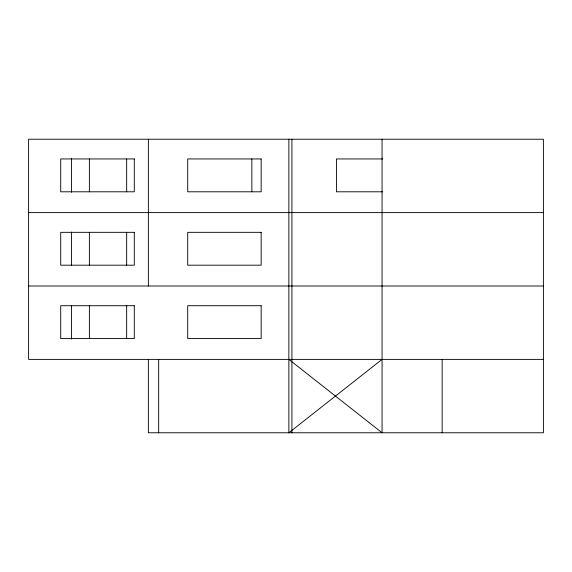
<?xml version="1.0" encoding="UTF-8"?>
<svg xmlns="http://www.w3.org/2000/svg" width="572" height="572" viewBox="0 0 572 572"><rect width="100%" height="100%" fill="white"/><g stroke="black" fill="none" stroke-linecap="round" stroke-linejoin="round"><path stroke-width="0.86" d="M382.06 359.388L288.86 432.775L288.86 139.225M382.732 158.945L336.436 158.945L336.436 191.799L382.732 191.799M28.6 212.612L543.4 212.612M28.6 286L543.4 286M543.4 359.388L28.6 359.388L28.6 139.225L543.4 139.225L543.4 432.775L148.362 432.775L148.362 359.388M288.86 359.388L382.06 432.775L382.06 139.225M442.156 359.388L442.156 432.775M291.92 139.225L291.92 432.775M251.859 158.945L251.859 191.799M158.659 359.388L158.659 432.775M148.362 139.225L148.362 286M126.662 158.945L126.662 191.799M126.662 232.332L126.662 265.186M126.662 305.713L126.662 338.574M89.382 158.945L89.382 191.799M89.382 232.332L89.382 265.186M89.382 305.713L89.382 338.574M71.443 158.68L71.443 192.278M71.443 232.068L71.443 265.665M71.443 305.455L71.443 339.053M134.291 158.945L60.711 158.945L60.711 191.799L134.291 191.799L134.291 158.945M261.161 158.945L187.709 158.945L187.709 191.799L261.161 191.799L261.161 158.945M134.291 232.332L60.711 232.332L60.711 265.186L134.291 265.186L134.291 232.332M261.161 232.332L187.709 232.332L187.709 265.186L261.161 265.186L261.161 232.332M134.291 305.713L60.711 305.713L60.711 338.574L134.291 338.574L134.291 305.713M261.161 305.713L187.709 305.713L187.709 338.574L261.161 338.574L261.161 305.713"/></g></svg>
